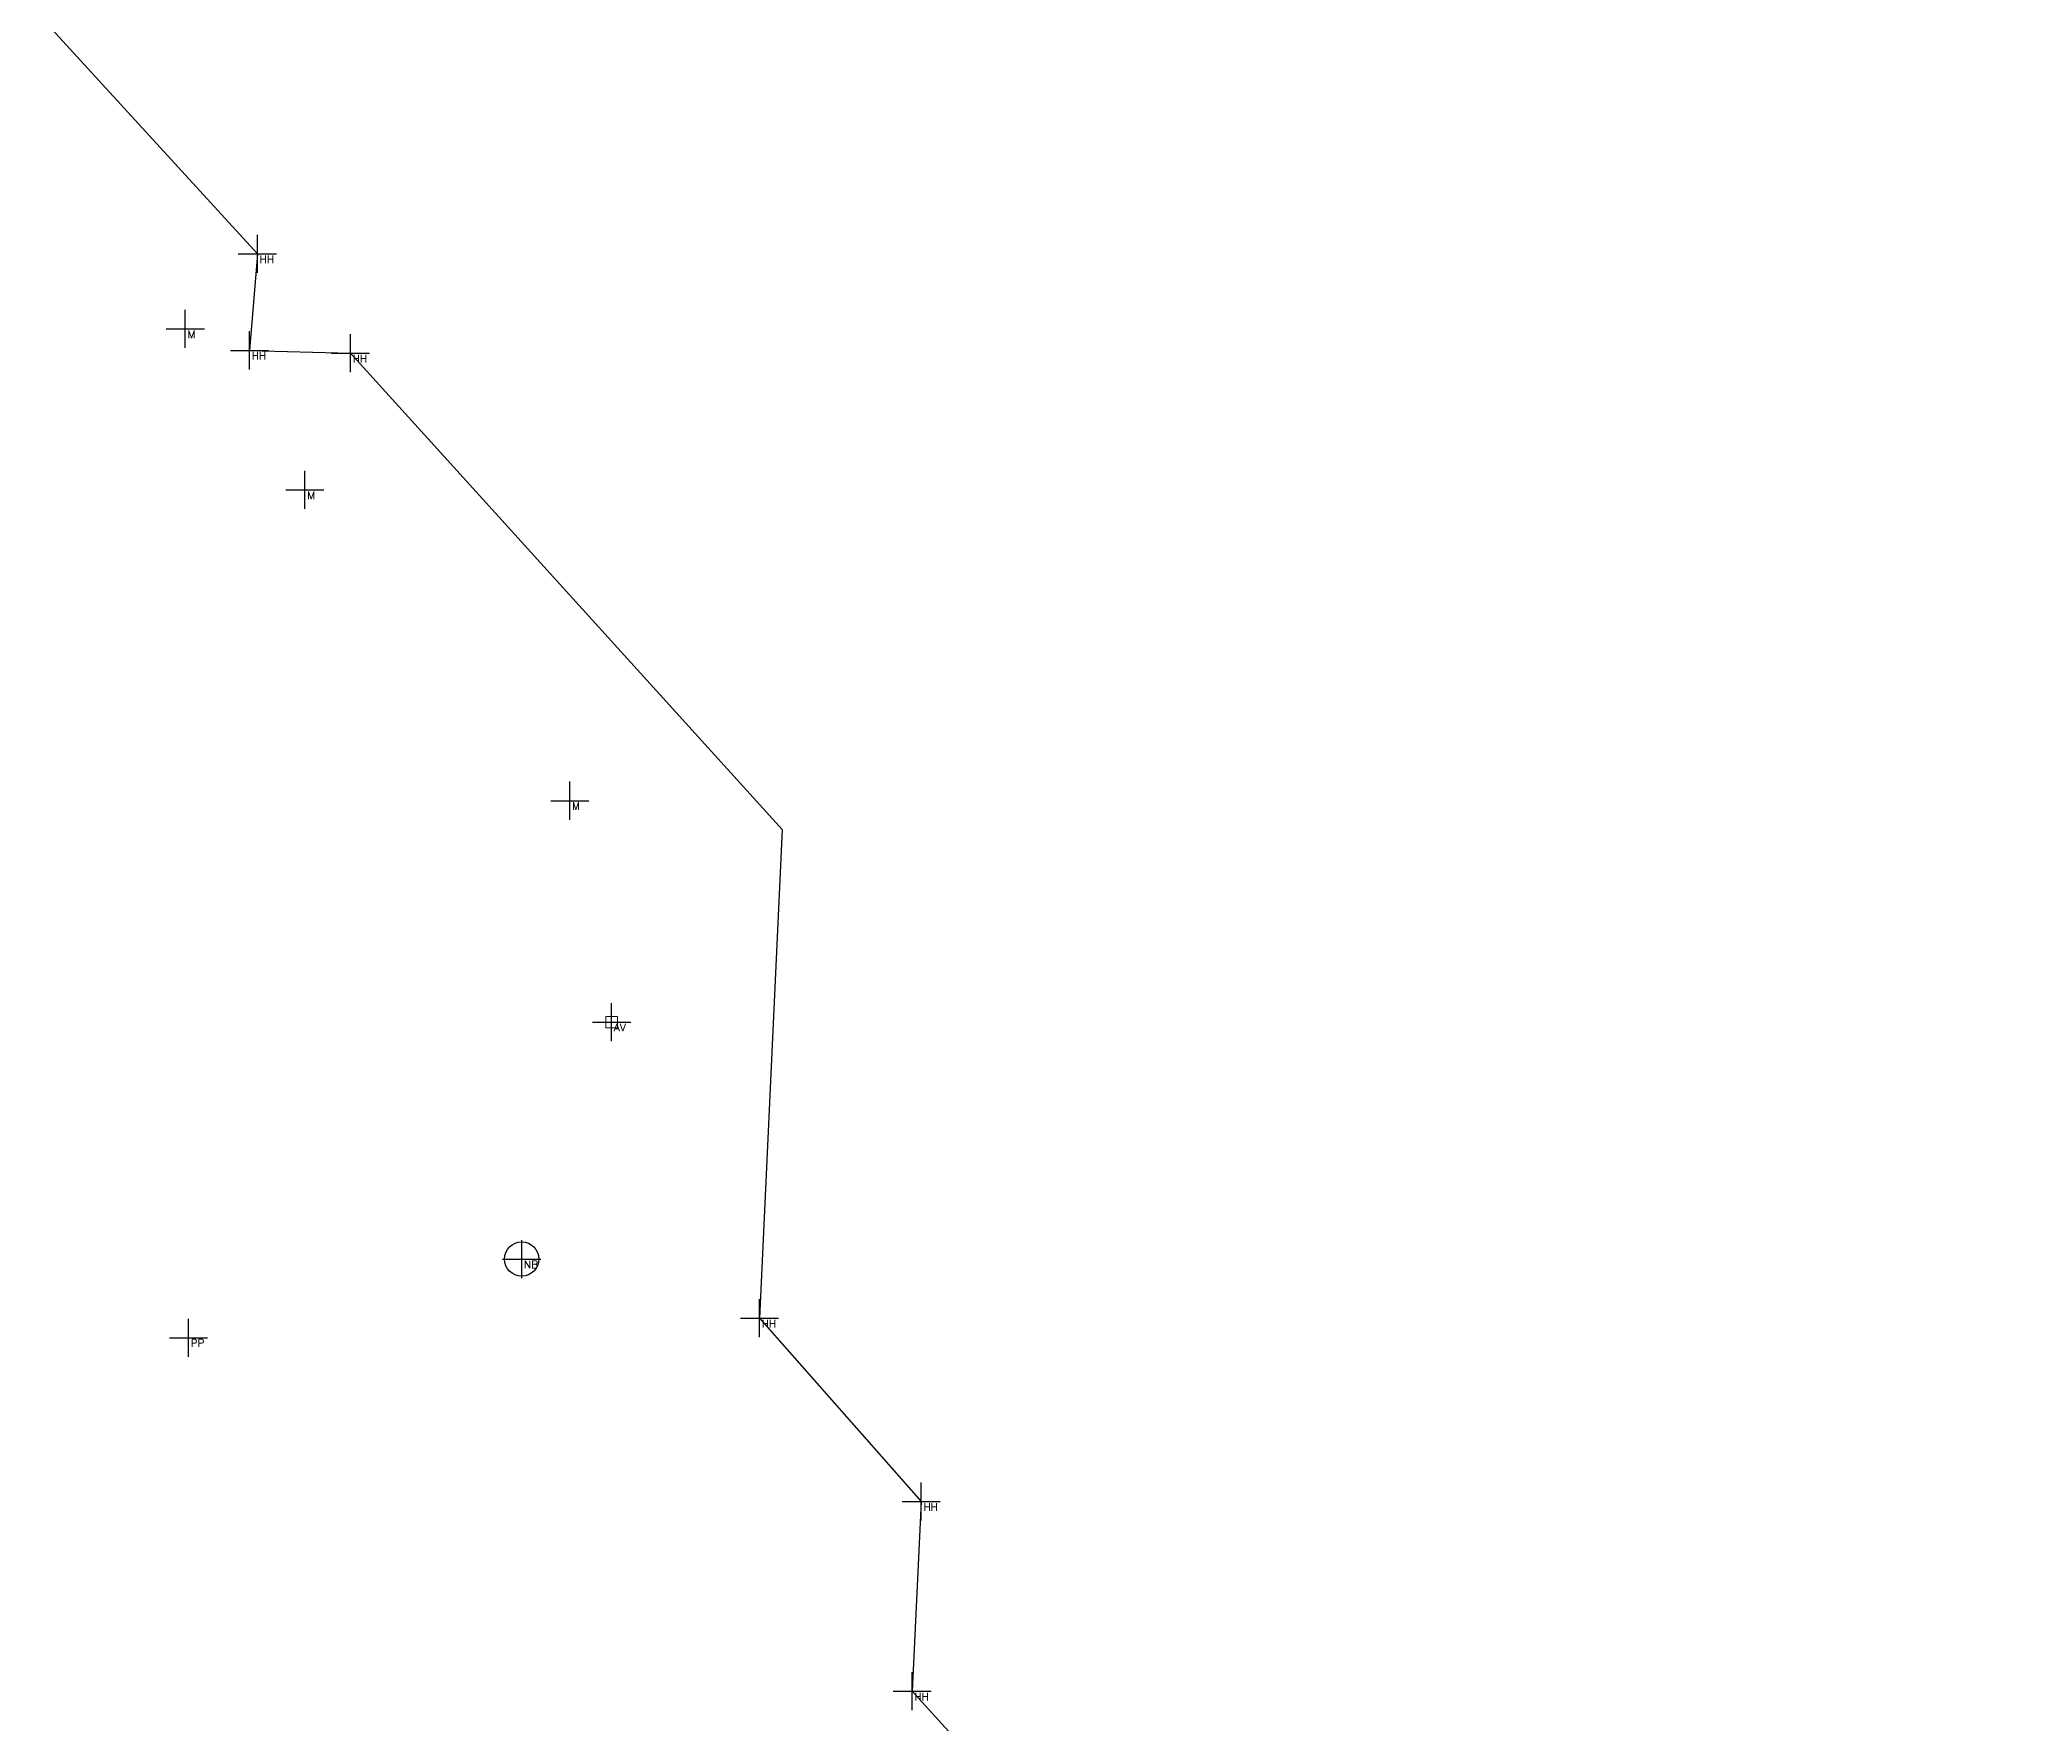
# Model space of a CAD drawing. Header units: metres. Extents: x 113488 to 113987, y 6281306 to 6282136.
# Drawn here: x 113709.3 to 113761.6, y 6281740.9 to 6281785 of the extents above; entities that cross this region are included whole.
import ezdxf
from ezdxf.enums import TextEntityAlignment as Align

# ---------------------------------------------------------------- set-up
doc = ezdxf.new("R2010")
doc.units = ezdxf.units.M
doc.header["$PDMODE"] = 2
doc.header["$PDSIZE"] = 0.5
doc.linetypes.add('HIDDEN2', pattern=[0.1875, 0.125, -0.0625])
for name, color, linetype in [('M-1MATPKT', 7, 'Continuous'), ('M-2VA', 7, 'Continuous'), ('M-3YTOR', 7, 'Continuous'), ('M-7HUS', 7, 'Continuous'), ('M-BEF-BRUNNAR-INMÄTT', 7, 'Continuous'), ('M-BEF-BYGGNAD-INMÄTT', 7, 'Continuous'), ('M-BEF-VA-V', 4, 'HIDDEN2'), ('M-BEF-VA-V-INMÄTT', 7, 'Continuous'), ('M-BRUNNAR', 3, 'Continuous'), ('pntdesc', 1, 'Continuous')]:
    doc.layers.add(name, color=color, linetype=linetype)
doc.styles.get("Standard").update_dxf_attribs({"font": 'simplex8.shx'})

# ---------------------------------------------------------------- blocks, each defined once
blk = doc.blocks.new('meas')
at = {"color": 0}
blk.add_point((0, 0), dxfattribs=at)
at = {"layer": 'pntdesc'}
blk.add_attdef('PNTDESC', text='', height=1, dxfattribs=at).set_placement((0.3, -0.21), align=Align.TOP_LEFT)
blk = doc.blocks.new('NB')
at = {"layer": 'M-BRUNNAR', "ltscale": 0.1}
blk.add_circle((0, 0), 0.45, dxfattribs=at)
blk = doc.blocks.new('AV')
at = {"layer": 'M-BEF-VA-V', "linetype": 'Continuous', "lineweight": 0, "flags": 128}
blk.add_lwpolyline([(-0.15, 0.15), (-0.15, -0.15), (0.15, -0.15), (0.15, 0.15)], close=True, dxfattribs=at)

msp = doc.modelspace()

# ---------------------------------------------------------------- linework, layer by layer
at = {"layer": 'M-BEF-BYGGNAD-INMÄTT'}
for points in [[(113709.869, 6281801.553, 7.563), (113709.564, 6281795.541, 7.541), (113709.292, 6281794.798, 7.584), (113711.752, 6281792.051, 7.58), (113712.103, 6281792.331, 7.566), (113712.354, 6281792.052, 7.565), (113712.327, 6281790.089, 7.57), (113713.216, 6281789.148, 7.579), (113709.329, 6281785.618, 7.554), (113715, 6281779.415, 7.537), (113714.793, 6281776.882, 7.546), (113717.442, 6281776.806, 8.12)], [(113717.442, 6281776.806, 8.12), (113728.766, 6281764.309, 0)], [(113728.766, 6281764.309, 0), (113728.174, 6281751.48, 8.115), (113732.418, 6281746.671, 8.116), (113732.179, 6281741.691, 7.303), (113747.657, 6281724.651, 8.279), (113746.534, 6281723.618, 8.152), (113746.479, 6281721.46, 7.132), (113752.956, 6281714.385, 7.57), (113761.568, 6281704.866, 7.577), (113761.379, 6281700.766, 7.527)]]:
    msp.add_polyline3d(points, dxfattribs=at)

# ---------------------------------------------------------------- block references
at = {"layer": 'M-1MATPKT', "color": 20}
ref = msp.add_blockref('meas', (113717.442, 6281776.806, 8.12), dxfattribs=dict(at, xscale=0.2, yscale=0.2, zscale=0.2))
ref.add_attrib('PNTDESC', 'HH', dxfattribs={"layer": 'pntdesc', "height": 0.2}).set_placement((113717.502, 6281776.764, 8.12), align=Align.TOP_LEFT)
ref = msp.add_blockref('meas', (113713.192, 6281750.968, 7.857), dxfattribs=dict(at, xscale=0.2, yscale=0.2, zscale=0.2))
ref.add_attrib('PNTDESC', 'PP', dxfattribs={"layer": 'pntdesc', "height": 0.2}).set_placement((113713.252, 6281750.926, 7.857), align=Align.TOP_LEFT)
at = {"layer": 'M-2VA', "color": 130}
ref = msp.add_blockref('meas', (113724.295, 6281759.252, 8.057), dxfattribs=dict(at, xscale=0.2, yscale=0.2, zscale=0.2))
ref.add_attrib('PNTDESC', 'AV', dxfattribs={"layer": 'pntdesc', "height": 0.2}).set_placement((113724.355, 6281759.21, 8.057), align=Align.TOP_LEFT)
at = {"layer": 'M-2VA', "color": 20}
ref = msp.add_blockref('meas', (113721.935, 6281753.032, 8.01), dxfattribs=dict(at, xscale=0.2, yscale=0.2, zscale=0.2))
ref.add_attrib('PNTDESC', 'NB', dxfattribs={"layer": 'pntdesc', "height": 0.2}).set_placement((113721.995, 6281752.99, 8.01), align=Align.TOP_LEFT)
at = {"layer": 'M-3YTOR', "color": 90}
ref = msp.add_blockref('meas', (113713.108, 6281777.448, 7.547), dxfattribs=dict(at, xscale=0.2, yscale=0.2, zscale=0.2))
ref.add_attrib('PNTDESC', 'M', dxfattribs={"layer": 'pntdesc', "height": 0.2}).set_placement((113713.168, 6281777.406, 7.547), align=Align.TOP_LEFT)
ref = msp.add_blockref('meas', (113716.247, 6281773.219, 8.135), dxfattribs=dict(at, xscale=0.2, yscale=0.2, zscale=0.2))
ref.add_attrib('PNTDESC', 'M', dxfattribs={"layer": 'pntdesc', "height": 0.2}).set_placement((113716.307, 6281773.177, 8.135), align=Align.TOP_LEFT)
ref = msp.add_blockref('meas', (113723.197, 6281765.062, 8.063), dxfattribs=dict(at, xscale=0.2, yscale=0.2, zscale=0.2))
ref.add_attrib('PNTDESC', 'M', dxfattribs={"layer": 'pntdesc', "height": 0.2}).set_placement((113723.257, 6281765.02, 8.063), align=Align.TOP_LEFT)
at = {"layer": 'M-7HUS', "color": 150}
ref = msp.add_blockref('meas', (113715, 6281779.415, 7.537), dxfattribs=dict(at, xscale=0.2, yscale=0.2, zscale=0.2))
ref.add_attrib('PNTDESC', 'HH', dxfattribs={"layer": 'pntdesc', "height": 0.2}).set_placement((113715.06, 6281779.373, 7.537), align=Align.TOP_LEFT)
ref = msp.add_blockref('meas', (113714.793, 6281776.882, 7.546), dxfattribs=dict(at, xscale=0.2, yscale=0.2, zscale=0.2))
ref.add_attrib('PNTDESC', 'HH', dxfattribs={"layer": 'pntdesc', "height": 0.2}).set_placement((113714.853, 6281776.84, 7.546), align=Align.TOP_LEFT)
ref = msp.add_blockref('meas', (113728.174, 6281751.48, 8.115), dxfattribs=dict(at, xscale=0.2, yscale=0.2, zscale=0.2))
ref.add_attrib('PNTDESC', 'HH', dxfattribs={"layer": 'pntdesc', "height": 0.2}).set_placement((113728.234, 6281751.438, 8.115), align=Align.TOP_LEFT)
ref = msp.add_blockref('meas', (113732.418, 6281746.671, 8.116), dxfattribs=dict(at, xscale=0.2, yscale=0.2, zscale=0.2))
ref.add_attrib('PNTDESC', 'HH', dxfattribs={"layer": 'pntdesc', "height": 0.2}).set_placement((113732.478, 6281746.629, 8.116), align=Align.TOP_LEFT)
ref = msp.add_blockref('meas', (113732.179, 6281741.691, 7.303), dxfattribs=dict(at, xscale=0.2, yscale=0.2, zscale=0.2))
ref.add_attrib('PNTDESC', 'HH', dxfattribs={"layer": 'pntdesc', "height": 0.2}).set_placement((113732.239, 6281741.649, 7.303), align=Align.TOP_LEFT)
at = {"layer": 'M-BEF-BRUNNAR-INMÄTT'}
msp.add_blockref('NB', (113721.935, 6281753.032, 8.01), dxfattribs=at)
at = {"layer": 'M-BEF-VA-V-INMÄTT'}
msp.add_blockref('AV', (113724.295, 6281759.252, 8.057), dxfattribs=at)

doc.saveas('drawing.dxf')
